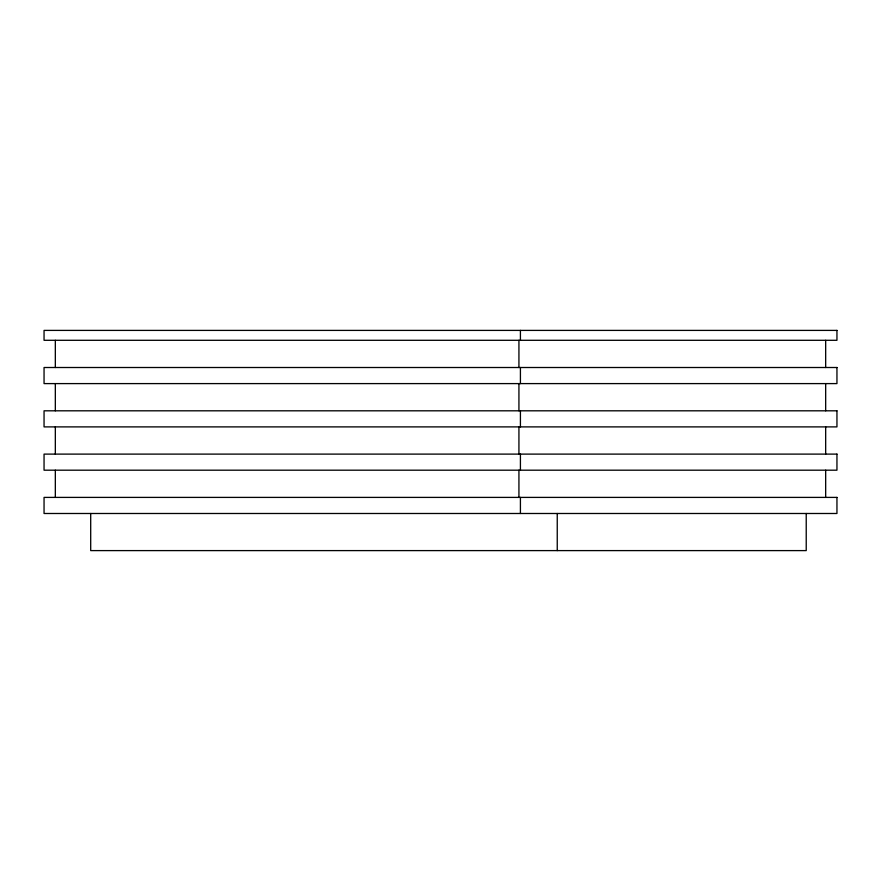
<?xml version="1.0" encoding="UTF-8"?>
<svg xmlns="http://www.w3.org/2000/svg" width="881" height="881" viewBox="0 0 881 881"><rect width="100%" height="100%" fill="white"/><g stroke="black" fill="none" stroke-linecap="round" stroke-linejoin="round"><path stroke-width="1.32" d="M825.673 340.297L825.673 367.509M825.673 383.598L825.673 410.81M825.673 426.889L825.673 454.111M825.673 470.19L825.673 497.402M806.225 513.491L806.225 550.603L90.699 550.603L90.699 513.491M557.244 513.491L557.244 550.603M520.418 330.397L520.418 340.297M520.418 367.509L520.418 383.598M520.418 410.81L520.418 426.889M520.418 454.111L520.418 470.19M520.418 497.402L520.418 513.491M518.931 340.297L518.931 367.509M518.931 383.598L518.931 410.81M518.931 426.889L518.931 454.111M518.931 470.19L518.931 497.402M55.327 340.297L55.327 367.509M55.327 383.598L55.327 410.81M55.327 426.889L55.327 454.111M55.327 470.19L55.327 497.402M836.95 330.397L44.05 330.397L44.05 340.297L836.95 340.297L836.95 330.397M836.95 367.509L44.05 367.509L44.05 383.598L836.95 383.598L836.95 367.509M836.95 410.81L44.05 410.81L44.05 426.889L836.95 426.889L836.95 410.81M836.95 454.111L44.05 454.111L44.05 470.19L836.95 470.19L836.95 454.111M836.95 497.402L44.05 497.402L44.05 513.491L836.95 513.491L836.95 497.402"/></g></svg>
